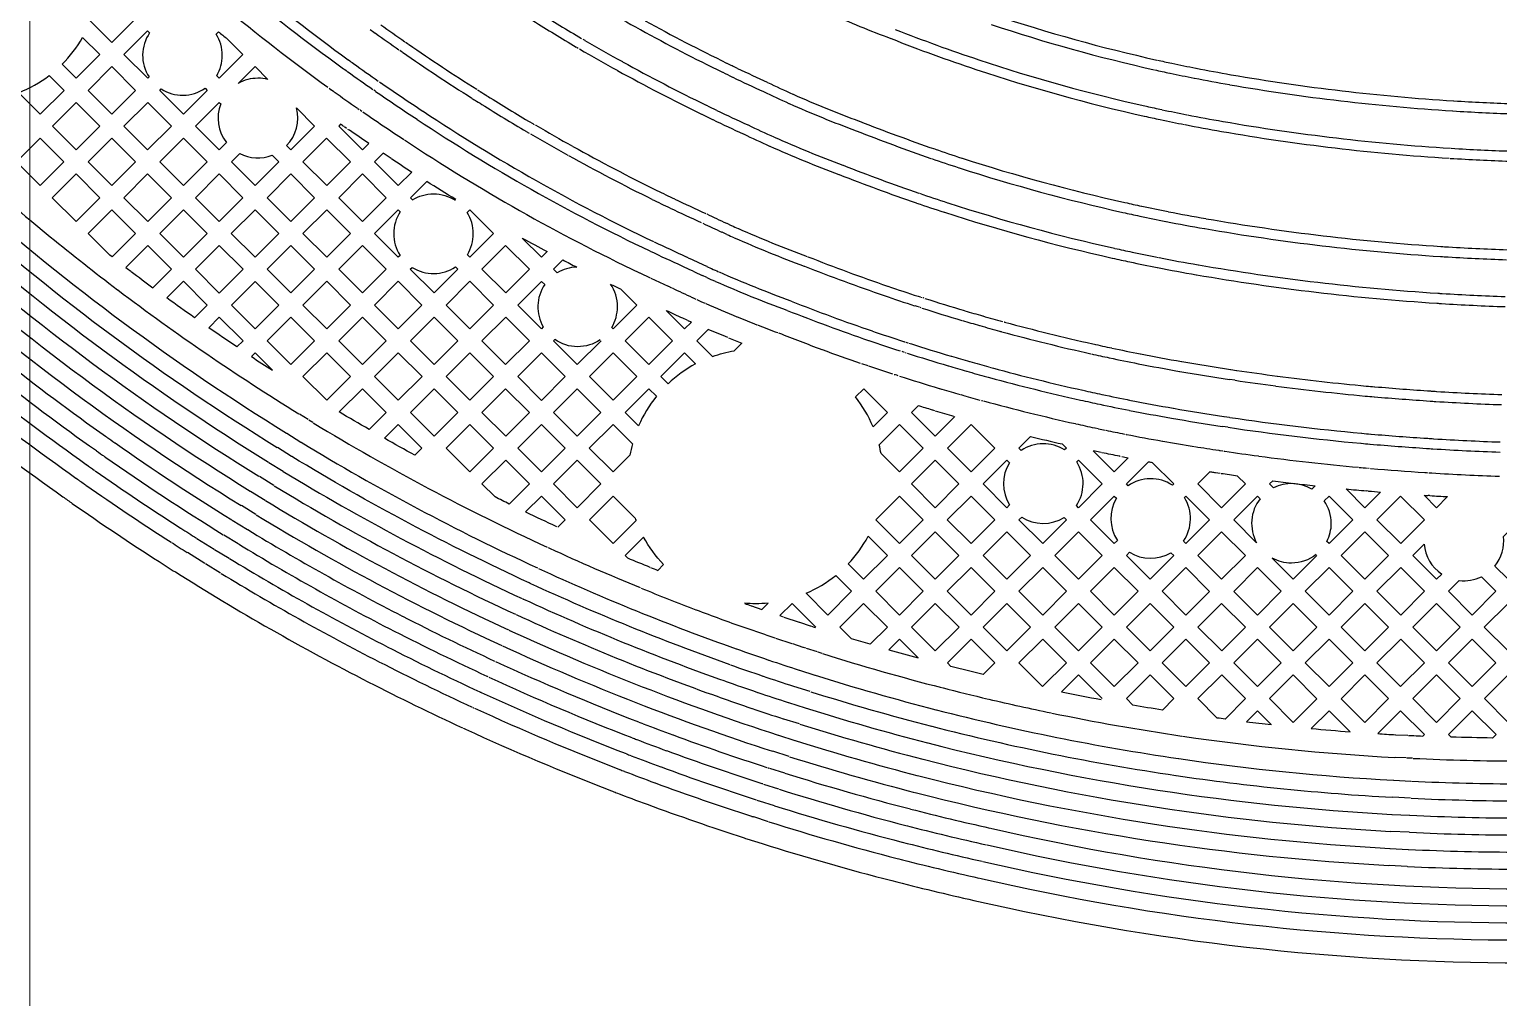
# Model space of a CAD drawing. Extents: x 3664 to 3837, y -413 to -292.
# Drawn here: x 3776.13 to 3782.69, y -335.48 to -331.15 of the extents above; entities that cross this region are included whole.
import ezdxf

# ---------------------------------------------------------------- set-up
doc = ezdxf.new("R2010")
doc.units = 0
doc.layers.add('gbr-dxf_layer0', color=7, linetype='Continuous')
doc.layers.add('gbr-outline-dxf_layer1', color=2, linetype='Continuous')
doc.layers.add('備註', color=1, linetype='Continuous', lineweight=9)

msp = doc.modelspace()

# ---------------------------------------------------------------- linework, layer by layer
at = {"layer": 'gbr-dxf_layer0', "color": 6}
for p, q in [((3777.8145, -331.208), (3777.8261, -331.216)), ((3777.7998, -331.2524), (3777.7881, -331.2445)), ((3777.6982, -331.3853), (3777.706, -331.3905)), ((3777.6802, -331.4274), (3777.6724, -331.4222)), ((3778.1348, -331.4203), (3778.1373, -331.4221)), ((3779.2485, -332.0668), (3779.228, -332.0574)), ((3779.248, -332.017), (3779.2684, -332.0264)), ((3779.1589, -332.2588), (3779.1399, -332.2502)), ((3779.1597, -332.2098), (3779.1787, -332.2184)), ((3780.1026, -332.3432), (3780.1124, -332.346)), ((3780.1158, -332.3946), (3780.1119, -332.3932)), ((3780.1148, -332.3468), (3780.1213, -332.349)), ((3780.0422, -332.5936), (3780.0321, -332.5902)), ((3780.0473, -332.5478), (3780.0576, -332.5513)), ((3780.0609, -332.5523), (3780.0667, -332.5541)), ((3781.5168, -332.7184), (3781.495, -332.7153)), ((3781.4995, -332.6704), (3781.5244, -332.674)), ((3781.4857, -332.9282), (3781.4612, -332.9246)), ((3781.4689, -332.8802), (3781.4934, -332.8839))]:
    msp.add_line(p, q, dxfattribs=at)
at = {"layer": 'gbr-dxf_layer0', "color": 5}
msp.add_line((3778.6064, -331.195), (3778.6143, -331.1996), dxfattribs=at)
at = {"layer": 'gbr-dxf_layer0'}
for p, q in [((3777.4731, -331.4136), (3777.4827, -331.4207)), ((3777.4835, -331.4213), (3777.4941, -331.4288)), ((3777.6013, -331.5044), (3777.6068, -331.5083)), ((3777.6131, -331.5125), (3777.6189, -331.5161)), ((3777.5506, -331.593), (3777.541, -331.5861)), ((3778.8599, -332.2387), (3778.9065, -332.2607)), ((3778.9091, -332.2619), (3778.9871, -332.2982)), ((3778.9882, -332.2987), (3779.0017, -332.3048)), ((3779.096, -332.3491), (3779.1104, -332.3557)), ((3779.0714, -332.4495), (3779.0523, -332.4409)), ((3779.8495, -332.6435), (3779.8779, -332.6531)), ((3780.1986, -332.755), (3780.2072, -332.7575)), ((3780.2929, -332.7824), (3780.3075, -332.7867)), ((3780.31, -332.7873), (3780.3146, -332.7886)), ((3780.3163, -332.7891), (3780.3791, -332.8066)), ((3780.177, -332.8545), (3780.1683, -332.852)), ((3777.3787, -332.8942), (3777.3409, -332.8703)), ((3777.3999, -332.9074), (3777.3818, -332.8963)), ((3778.8547, -332.9219), (3778.7946, -332.8618)), ((3777.2839, -332.9552), (3777.3471, -332.9947)), ((3780.8931, -332.9315), (3780.9069, -332.9344)), ((3780.9086, -332.9348), (3780.9385, -332.9412)), ((3777.3053, -333.0585), (3777.2421, -333.0189)), ((3780.9202, -333.0412), (3780.8857, -333.0338)), ((3781.4682, -333.0347), (3781.4715, -333.0352)), ((3777.2037, -333.0851), (3777.2672, -333.1248)), ((3782.1142, -333.1112), (3782.1161, -333.1114)), ((3777.2255, -333.1885), (3777.1614, -333.1485)), ((3782.3841, -333.1315), (3782.3947, -333.1323)), ((3777.1224, -333.2144), (3777.1876, -333.2547)), ((3782.1124, -333.2131), (3782.1055, -333.2125)), ((3782.3857, -333.2335), (3782.3796, -333.233)), ((3777.1461, -333.3187), (3777.081, -333.2784)), ((3777.0405, -333.3432), (3777.108, -333.3846)), ((3781.6143, -333.4439), (3781.512, -333.3415)), ((3776.8822, -333.4245), (3776.9604, -333.4732)), ((3777.0668, -333.4488), (3777.003, -333.4097)), ((3782.3112, -333.5014), (3782.3624, -333.4502)), ((3776.9187, -333.5371), (3776.8406, -333.4884)), ((3776.9615, -333.474), (3777.0261, -333.5136)), ((3776.9886, -333.58), (3776.9203, -333.5381)), ((3779.4852, -333.7699), (3779.5007, -333.7752)), ((3779.5034, -333.7762), (3779.5717, -333.799)), ((3779.423, -333.856), (3779.3266, -333.8226)), ((3779.573, -333.7994), (3779.6201, -333.8149)), ((3779.6224, -333.8156), (3779.6326, -333.8191)), ((3779.6333, -333.8193), (3779.6441, -333.8227)), ((3779.4649, -333.8703), (3779.4249, -333.8567)), ((3779.5411, -333.8959), (3779.4682, -333.8715)), ((3779.5901, -333.912), (3779.5431, -333.8965)), ((3779.6016, -333.9158), (3779.5913, -333.9123)), ((3779.6535, -333.9322), (3779.6043, -333.9167)), ((3779.6743, -333.9389), (3779.6565, -333.9333)), ((3779.5725, -334.0136), (3779.6412, -334.0354)), ((3779.6206, -334.1088), (3779.5479, -334.0857)), ((3779.5244, -334.1583), (3779.5978, -334.1817)), ((3779.5731, -334.2538), (3779.5037, -334.2317)), ((3782.2363, -334.3019), (3782.2894, -334.3044)), ((3779.4788, -334.3039), (3779.5518, -334.3273)), ((3782.2922, -334.3046), (3782.3142, -334.3057)), ((3779.5271, -334.3994), (3779.4541, -334.376)), ((3782.2817, -334.4058), (3782.2331, -334.4034)), ((3782.3109, -334.4072), (3782.2845, -334.406)), ((3779.439, -334.4514), (3779.5058, -334.4728)), ((3779.4811, -334.5449), (3779.4143, -334.5235)), ((3782.2271, -334.5052), (3782.3035, -334.5091)), ((3779.3938, -334.5972), (3779.4598, -334.6183)), ((3782.302, -334.5853), (3782.2217, -334.5812)), ((3779.4352, -334.6905), (3779.3691, -334.6693)), ((3782.2189, -334.6576), (3782.2961, -334.6615)), ((3782.2946, -334.7377), (3782.2136, -334.7336)), ((3782.2108, -334.81), (3782.2911, -334.8139)), ((3782.2859, -334.89), (3782.2056, -334.886))]:
    msp.add_line(p, q, dxfattribs=at)
at = {"layer": 'gbr-dxf_layer0', "linetype": 'Continuous'}
for points in [[(3822.6262, -324.4827, -0.006517), (3822.6262, -324.4869), (3822.6262, -331.107, -0.014829), (3822.6265, -331.1174, -0.014825), (3822.6262, -331.1278), (3822.6262, -333.1459, -0.414217), (3821.8297, -333.9424), (3800.7131, -333.9424, 0.196007), (3798.8231, -334.7131, -0.196002), (3788.4083, -338.9589), (3782.908, -338.9589, -0.196002), (3772.4932, -334.7131, 0.196006), (3770.6032, -333.9424), (3741.237, -333.9424)], [(3777.1998, -331.3749, 0.064006), (3777.1549, -331.3692, 0.129391), (3777.0674, -331.3922)], [(3777.5399, -331.5853, -0.000647), (3777.5243, -331.5745), (3777.5158, -331.5831)], [(3777.5158, -331.5831), (3777.6218, -331.6891), (3777.6502, -331.6607, -0.002876), (3777.5639, -331.6016)], [(3777.7497, -331.727, -0.001202), (3777.7148, -331.7039), (3777.6757, -331.743)], [(3778.0392, -331.911, -0.004487), (3777.9085, -331.83), (3777.8356, -331.9029)], [(3777.8356, -331.9029), (3777.8452, -331.9125, -0.139839), (3777.939, -331.8858, -0.144933), (3778.0358, -331.9144)], [(3774.9196, -332.102, 0.009308), (3775.2252, -332.3888, 0.003625), (3775.3466, -332.497, 0.026571), (3776.2846, -333.2391, 0.003501), (3776.3263, -333.2686, 0.010355), (3776.7134, -333.5285, 0.003121), (3776.7863, -333.5747, 0.022047), (3777.6486, -334.0664, 0.010372), (3778.0685, -334.2709)], [(3776.5894, -332.2327, 0.002961), (3776.6861, -332.305), (3776.7687, -332.2224), (3776.6628, -332.1166), (3776.5651, -332.2142)], [(3778.475, -332.2226), (3778.5167, -332.1809, 0.002064), (3778.5786, -332.213)], [(3778.5786, -332.213, 0.130742), (3778.4908, -332.2385), (3778.475, -332.2226)], [(3779.2538, -332.528, -0.003917), (3779.1654, -332.491), (3779.1141, -332.5423)], [(3778.6825, -332.5379, -0.150199), (3778.5826, -332.5685, -0.153691), (3778.4808, -332.5365), (3778.475, -332.5422)], [(3779.1141, -332.5423), (3779.184, -332.6121, -0.044702), (3779.2822, -332.5863), (3779.3156, -332.5528)], [(3778.7946, -332.8618), (3778.9005, -332.7559), (3778.9345, -332.7899, 0.068085), (3778.8547, -332.9219)], [(3780.1664, -332.8514, -0.001842), (3780.103, -332.8322), (3780.0734, -332.8619)], [(3781.0305, -332.9597, -0.01389), (3781.033, -332.9603, 0.004521), (3781.1937, -332.9902)], [(3781.0055, -333.0585, -0.014241), (3781.0028, -333.0579, -0.00257), (3780.9234, -333.0418)], [(3781.338, -333.0144, 0.002529), (3781.4449, -333.0311, -0.032022), (3781.4512, -333.0325), (3781.4638, -333.0342)], [(3779.2637, -333.9892, -0.022776), (3778.3738, -333.6274, -0.053279), (3778.3666, -333.6237, -0.028469), (3777.307, -333.0596)], [(3782.123, -333.112, -0.009585), (3782.1247, -333.1122, 0.005588), (3782.3649, -333.1305)], [(3781.4513, -333.135), (3781.4309, -333.1322, -0.038017), (3781.4234, -333.1306, -0.000546), (3781.406, -333.128), (3781.3522, -333.1817)], [(3781.3522, -333.1817), (3781.4581, -333.2876), (3781.5641, -333.1817), (3781.5286, -333.1462, -0.001711), (3781.4562, -333.1357)], [(3781.6718, -333.1817), (3781.6861, -333.1674, 0.004392), (3781.8757, -333.1898)], [(3781.8757, -333.1898), (3781.8608, -333.2048, 0.257365), (3781.6892, -333.199), (3781.6718, -333.1817)], [(3781.512, -333.3415), (3781.618, -333.2355), (3781.63, -333.2476, 0.302154), (3781.6143, -333.4439)], [(3778.9078, -333.5543, 0.00093), (3778.9405, -333.5675), (3778.9665, -333.5415, -0.066955), (3778.877, -333.4189), (3778.7947, -333.5013)], [(3782.3624, -333.4502, 0.229457), (3782.4405, -333.5841), (3782.4173, -333.6074), (3782.3112, -333.5014)], [(3778.8635, -333.6458, -0.010661), (3778.458, -333.4699, -0.03281), (3778.4521, -333.467)], [(3778.7947, -333.5013), (3778.8051, -333.5116, 0.002653), (3778.9049, -333.553)], [(3781.8797, -333.4972, -0.168255), (3781.7698, -333.5353, -0.127498), (3781.6834, -333.5129)], [(3778.3386, -333.695, -0.018397), (3778.341, -333.6962, 0.022839), (3779.2397, -334.0617)], [(3779.4334, -333.7139, -0.02472), (3779.3773, -333.7167, -0.022003), (3779.3274, -333.7145)], [(3778.183, -334.0433, -0.006863), (3778.1786, -334.0412, -0.010455), (3777.7649, -333.84)], [(3778.2766, -333.8345, -0.018075), (3778.279, -333.8356, 0.029867), (3779.4775, -334.3034)], [(3778.1478, -334.1112, -0.028986), (3778.1518, -334.1128, 0.015846), (3778.7986, -334.3864)], [(3782.3158, -334.3057, 0.00105), (3782.3563, -334.3076), (3782.3633, -334.3006), (3782.2573, -334.1946), (3782.1548, -334.2971)], [(3778.0713, -334.2722, 0.021109), (3778.0819, -334.277, 0.015702), (3778.7332, -334.5523, 0.002674), (3778.7548, -334.561)], [(3779.4091, -334.5219, -0.015284), (3779.407, -334.5213, -0.010247), (3778.9809, -334.374)], [(3778.7558, -334.5612, 0.003262), (3778.8927, -334.6125, 0.010191), (3779.3263, -334.7626, 0.00754), (3779.3387, -334.7667), (3779.4058, -334.7883)], [(3779.4063, -334.7883, 0.01338), (3779.9857, -334.9536, 0.008369), (3780.3519, -335.0418, 0.056686), (3782.8013, -335.3204), (3788.3621, -335.3204)]]:
    msp.add_lwpolyline(points, format="xyb", dxfattribs=at)
for points in [[(3776.4074, -331.1141, 0.015502), (3776.4194, -331.0811), (3776.5028, -330.9976), (3776.6088, -331.1036), (3776.5029, -331.2096)], [(3776.2806, -331.307, 0.066721), (3776.3724, -331.1869), (3776.449, -331.2634), (3776.3431, -331.3694)], [(3776.5568, -331.2634), (3776.6627, -331.1575), (3776.6715, -331.1663, 0.302642), (3776.6687, -331.3635), (3776.6628, -331.3694)], [(3776.9682, -331.1718), (3776.9788, -331.1613, 0.001435), (3777.0182, -331.1933), (3777.0883, -331.2635), (3776.9824, -331.3694), (3776.9709, -331.3579, 0.134936), (3776.9959, -331.2671, 0.142314)], [(3776.0876, -331.4336, 0.068643), (3776.2231, -331.3572), (3776.2892, -331.4233), (3776.1832, -331.5292)], [(3776.7166, -331.4233), (3776.7228, -331.4172, 0.300578), (3776.9188, -331.4136), (3776.9285, -331.4233), (3776.8226, -331.5292)], [(3776.8765, -331.5831), (3776.9824, -331.4772), (3776.9888, -331.4836, 0.263153), (3777.0149, -331.6566), (3776.9825, -331.6891)], [(3777.0364, -331.743), (3777.074, -331.7053, 0.212258), (3777.2183, -331.7131), (3777.2482, -331.743), (3777.1422, -331.8489)], [(3777.6757, -332.0627), (3777.7817, -331.9567), (3777.7906, -331.9657, 0.298109), (3777.7899, -332.1604), (3777.7816, -332.1686)], [(3778.0893, -331.9686), (3778.1013, -331.9567), (3778.2073, -332.0627), (3778.1014, -332.1686), (3778.0901, -332.1573, 0.139817), (3778.1168, -332.0636, 0.141772)], [(3777.8355, -332.2225), (3777.8441, -332.2139, 0.294756), (3778.0369, -332.212), (3778.0475, -332.2225), (3777.9415, -332.3285)], [(3776.7483, -332.3506), (3776.8226, -332.2763), (3776.9287, -332.3824), (3776.872, -332.4391, -0.00372)], [(3778.3151, -332.3824), (3778.4211, -332.2765), (3778.4355, -332.2909, 0.288882), (3778.4291, -332.4804), (3778.4211, -332.4884)], [(3778.7287, -332.2886, 0.001525), (3778.7745, -332.3104), (3778.8466, -332.3825), (3778.7407, -332.4884), (3778.7349, -332.4825, 0.136472), (3778.7604, -332.3907, 0.153731)], [(3776.9355, -332.4834), (3776.9826, -332.4363), (3777.0885, -332.5422), (3777.0614, -332.5693, -0.003726)], [(3778.9544, -332.702), (3779.0603, -332.5961), (3779.1094, -332.6453, 0.066951), (3778.9862, -332.7339)], [(3777.5179, -332.8599), (3777.6218, -332.7559), (3777.7279, -332.8619), (3777.6515, -332.9383, -0.003787)], [(3777.72, -332.9775), (3777.7817, -332.9158), (3777.8876, -333.0217), (3777.856, -333.0533, -0.003806)], [(3778.6347, -333.0217), (3778.7407, -332.9157), (3778.827, -333.002, 0.022669), (3778.8161, -333.0523), (3778.7407, -333.1277)], [(3779.9288, -333.0065), (3780.0195, -332.9158), (3780.1255, -333.0218), (3780.0195, -333.1278), (3779.9374, -333.0457, 0.017713)], [(3780.5529, -333.0217), (3780.6048, -332.9698, 0.003973), (3780.746, -333.003), (3780.7648, -333.0218), (3780.7569, -333.0298, 0.296378), (3780.5631, -333.0319)], [(3778.1553, -333.1816), (3778.2613, -333.0756), (3778.3672, -333.1815), (3778.2774, -333.2713, -0.001767), (3778.2136, -333.2398)], [(3780.3931, -333.1815), (3780.4991, -333.0756), (3780.5102, -333.0867, 0.286743), (3780.5115, -333.2751), (3780.4991, -333.2876)], [(3780.8097, -333.2784, 0.298631), (3780.811, -333.0834), (3780.8187, -333.0757), (3780.9247, -333.1817), (3780.8188, -333.2876)], [(3781.0325, -333.1817), (3781.1318, -333.0823, 0.000599), (3781.148, -333.0853), (3781.2445, -333.1817), (3781.2389, -333.1873, 0.305386), (3781.0402, -333.1895)], [(3778.6348, -333.3414), (3778.7407, -333.2355), (3778.8398, -333.3346, 0.005), (3778.8434, -333.3448), (3778.7408, -333.4474)], [(3780.8727, -333.3415), (3780.9786, -333.2356), (3780.9882, -333.2452, 0.286714), (3780.9926, -333.4336), (3780.9787, -333.4475)], [(3781.2875, -333.4368, 0.298604), (3781.2921, -333.2419), (3781.2983, -333.2356), (3781.4042, -333.3415), (3781.2982, -333.4475)], [(3781.9164, -333.2569), (3781.9377, -333.2356), (3782.0436, -333.3415), (3781.9376, -333.4474), (3781.9283, -333.438, 0.11809), (3781.9476, -333.3575, 0.151515)], [(3780.553, -333.3414), (3780.5652, -333.3292, 0.288977), (3780.7548, -333.3313), (3780.765, -333.3415), (3780.659, -333.4474)], [(3779.7909, -333.5385, 0.066985), (3779.8796, -333.4153), (3779.9655, -333.5013), (3779.8596, -333.6072)], [(3782.6779, -333.5483, 0.20141), (3782.7163, -333.4161), (3782.737, -333.3954), (3782.8429, -333.5013), (3782.7369, -333.6073)], [(3781.0326, -333.5014), (3781.0472, -333.4868, 0.280005), (3781.2318, -333.4888), (3781.2444, -333.5014), (3781.1385, -333.6072)], [(3779.6029, -333.6701, 0.068063), (3779.7349, -333.5903), (3779.8057, -333.6611), (3779.6999, -333.767)], [(3782.4711, -333.6612), (3782.5193, -333.6131, 0.143764), (3782.618, -333.5961), (3782.683, -333.6611), (3782.577, -333.7671)], [(3779.7537, -333.8209), (3779.8596, -333.715), (3779.9656, -333.821), (3779.8887, -333.8979, -0.002126), (3779.8061, -333.8733)], [(3780.2333, -333.9809), (3780.3392, -333.8749), (3780.4453, -333.9809), (3780.3935, -334.0327, -0.003633), (3780.2493, -333.997)], [(3781.0326, -334.1407), (3781.1385, -334.0348), (3781.2444, -334.1406), (3781.1934, -334.1917, -0.003263), (3781.0619, -334.17)], [(3781.3522, -334.1406), (3781.4582, -334.0347), (3781.5642, -334.1407), (3781.4731, -334.2318, -0.000915), (3781.4388, -334.2272)], [(3782.4711, -334.3006), (3782.5772, -334.1945), (3782.6832, -334.3005), (3782.6671, -334.3166, -0.004499), (3782.4829, -334.3124)]]:
    msp.add_lwpolyline(points, format="xyb", close=True, dxfattribs=at)
for points in [[(3776.3969, -331.4233), (3776.5029, -331.3173), (3776.6089, -331.4233), (3776.5029, -331.5292)], [(3776.2371, -331.5831), (3776.3431, -331.4772), (3776.449, -331.5831), (3776.343, -331.689)], [(3776.5568, -331.5831), (3776.6628, -331.4772), (3776.7687, -331.5831), (3776.6627, -331.6891)], [(3776.0773, -331.743), (3776.1832, -331.637), (3776.2891, -331.7429), (3776.1832, -331.8489)], [(3776.3969, -331.7429), (3776.5029, -331.637), (3776.6088, -331.743), (3776.5029, -331.8489)], [(3776.7166, -331.743), (3776.8226, -331.637), (3776.9286, -331.743), (3776.8226, -331.849)], [(3777.3559, -331.743), (3777.4619, -331.637), (3777.5679, -331.743), (3777.462, -331.849)], [(3776.237, -331.9027), (3776.343, -331.7968), (3776.449, -331.9028), (3776.343, -332.0087)], [(3776.5568, -331.9028), (3776.6627, -331.7968), (3776.7687, -331.9028), (3776.6628, -332.0088)], [(3776.8765, -331.9028), (3776.9825, -331.7969), (3777.0884, -331.9027), (3776.9824, -332.0087)], [(3777.1961, -331.9027), (3777.302, -331.7968), (3777.4081, -331.9029), (3777.3022, -332.0088)], [(3777.5158, -331.9029), (3777.6218, -331.7969), (3777.7278, -331.9029), (3777.6218, -332.0089)], [(3776.3969, -332.0626), (3776.5029, -331.9567), (3776.6089, -332.0627), (3776.5042, -332.1674), (3776.4934, -332.1591)], [(3776.7167, -332.0627), (3776.8226, -331.9567), (3776.9285, -332.0626), (3776.8226, -332.1686)], [(3777.0363, -332.0626), (3777.1422, -331.9566), (3777.2483, -332.0627), (3777.1424, -332.1687)], [(3777.3561, -332.0627), (3777.462, -331.9568), (3777.5679, -332.0627), (3777.462, -332.1686)], [(3776.8764, -332.2224), (3776.9824, -332.1165), (3777.0885, -332.2226), (3776.9826, -332.3286)], [(3777.1963, -332.2226), (3777.3022, -332.1166), (3777.4082, -332.2225), (3777.3022, -332.3285)], [(3777.5159, -332.2225), (3777.6218, -332.1166), (3777.7277, -332.2225), (3777.6218, -332.3284)], [(3778.1552, -332.2225), (3778.2612, -332.1166), (3778.3672, -332.2226), (3778.2613, -332.3285)], [(3777.0364, -332.3824), (3777.1424, -332.2765), (3777.2483, -332.3824), (3777.1423, -332.4883)], [(3777.3561, -332.3824), (3777.462, -332.2764), (3777.5679, -332.3823), (3777.462, -332.4883)], [(3777.6757, -332.3823), (3777.7816, -332.2764), (3777.8876, -332.3824), (3777.7817, -332.4883)], [(3777.9954, -332.3824), (3778.1014, -332.2764), (3778.2074, -332.3824), (3778.1014, -332.4884)], [(3777.1962, -332.5422), (3777.3022, -332.4363), (3777.4081, -332.5421), (3777.3021, -332.6481)], [(3777.5158, -332.5421), (3777.6218, -332.4362), (3777.7278, -332.5422), (3777.6219, -332.6482)], [(3777.8356, -332.5422), (3777.9415, -332.4363), (3778.0475, -332.5423), (3777.9416, -332.6482)], [(3778.1552, -332.5423), (3778.2613, -332.4363), (3778.3672, -332.5422), (3778.2612, -332.6482)], [(3778.7946, -332.5422), (3778.9005, -332.4364), (3779.0064, -332.5423), (3778.9005, -332.6481)], [(3777.356, -332.702), (3777.462, -332.596), (3777.568, -332.702), (3777.462, -332.808)], [(3777.6757, -332.702), (3777.7817, -332.5961), (3777.8877, -332.7021), (3777.7817, -332.808)], [(3777.9955, -332.7021), (3778.1014, -332.5962), (3778.2073, -332.7021), (3778.1014, -332.808)], [(3778.3151, -332.7021), (3778.4211, -332.5961), (3778.5271, -332.702), (3778.421, -332.8081)], [(3778.6348, -332.702), (3778.7407, -332.5961), (3778.8466, -332.702), (3778.7407, -332.8079)], [(3777.8356, -332.8619), (3777.9416, -332.7559), (3778.0475, -332.8619), (3777.9415, -332.9678)], [(3778.1553, -332.8619), (3778.2612, -332.756), (3778.3671, -332.862), (3778.2613, -332.9678)], [(3778.4749, -332.862), (3778.5809, -332.7559), (3778.6868, -332.8618), (3778.5808, -332.9678)], [(3777.9954, -333.0217), (3778.1014, -332.9157), (3778.2074, -333.0217), (3778.1014, -333.1277)], [(3778.3151, -333.0217), (3778.421, -332.9158), (3778.5269, -333.0217), (3778.421, -333.1276)], [(3780.2333, -333.0218), (3780.3393, -332.9158), (3780.4452, -333.0217), (3780.3392, -333.1277)], [(3778.4749, -333.1815), (3778.5808, -333.0756), (3778.6868, -333.1816), (3778.5809, -333.2875)], [(3780.0734, -333.1817), (3780.1794, -333.0757), (3780.2853, -333.1815), (3780.1793, -333.2876)], [(3779.9135, -333.3415), (3780.0195, -333.2356), (3780.1254, -333.3415), (3780.0194, -333.4474)], [(3780.2332, -333.3414), (3780.3392, -333.2354), (3780.4452, -333.3414), (3780.3392, -333.4475)], [(3782.1514, -333.3415), (3782.2573, -333.2355), (3782.3634, -333.3415), (3782.2574, -333.4475)], [(3780.0733, -333.5013), (3780.1793, -333.3953), (3780.2853, -333.5013), (3780.1793, -333.6073)], [(3780.3931, -333.5013), (3780.4991, -333.3953), (3780.6051, -333.5013), (3780.4991, -333.6073)], [(3780.7129, -333.5013), (3780.8188, -333.3953), (3780.9249, -333.5014), (3780.8189, -333.6073)], [(3781.3521, -333.5014), (3781.4581, -333.3954), (3781.5641, -333.5014), (3781.4581, -333.6074)], [(3781.9915, -333.5013), (3782.0975, -333.3953), (3782.2035, -333.5014), (3782.0976, -333.6073)], [(3779.9135, -333.6611), (3780.0194, -333.5552), (3780.1255, -333.6612), (3780.0195, -333.7671)], [(3780.2332, -333.6612), (3780.3392, -333.5552), (3780.4452, -333.6612), (3780.3392, -333.7672)], [(3780.553, -333.6612), (3780.659, -333.5552), (3780.765, -333.6612), (3780.659, -333.7672)], [(3780.8727, -333.6612), (3780.9787, -333.5552), (3781.0846, -333.6611), (3780.9786, -333.7671)], [(3781.1924, -333.6611), (3781.2982, -333.5553), (3781.4042, -333.6613), (3781.2984, -333.7671)], [(3781.512, -333.6613), (3781.618, -333.5553), (3781.7239, -333.6612), (3781.6179, -333.7672)], [(3781.8316, -333.6612), (3781.9377, -333.5552), (3782.0437, -333.6612), (3781.9377, -333.7672)], [(3782.1514, -333.6612), (3782.2574, -333.5552), (3782.3634, -333.6612), (3782.2575, -333.7672)], [(3780.0734, -333.821), (3780.1793, -333.7151), (3780.2854, -333.8211), (3780.1794, -333.927)], [(3780.3931, -333.8211), (3780.4991, -333.7151), (3780.6051, -333.8211), (3780.4991, -333.9271)], [(3780.7129, -333.8211), (3780.8189, -333.7151), (3780.9247, -333.821), (3780.8188, -333.927)], [(3781.0325, -333.821), (3781.1385, -333.715), (3781.2445, -333.821), (3781.1385, -333.927)], [(3781.3523, -333.821), (3781.4581, -333.7152), (3781.564, -333.821), (3781.4582, -333.9269)], [(3781.6718, -333.821), (3781.7778, -333.715), (3781.8838, -333.8211), (3781.7778, -333.9271)], [(3781.9915, -333.8211), (3782.0976, -333.715), (3782.2036, -333.821), (3782.0975, -333.9271)], [(3782.3113, -333.821), (3782.4173, -333.7151), (3782.5231, -333.821), (3782.4172, -333.9269)], [(3782.6309, -333.821), (3782.7369, -333.715), (3782.8429, -333.821), (3782.7369, -333.927)], [(3780.553, -333.9809), (3780.659, -333.875), (3780.7649, -333.9809), (3780.6589, -334.0868)], [(3780.8727, -333.9808), (3780.9786, -333.8749), (3781.0846, -333.9809), (3780.9787, -334.0868)], [(3781.1924, -333.9809), (3781.2984, -333.8749), (3781.4043, -333.9808), (3781.2983, -334.0868)], [(3781.512, -333.9808), (3781.6179, -333.8749), (3781.7239, -333.9809), (3781.618, -334.0868)], [(3781.8317, -333.9809), (3781.9377, -333.8749), (3782.0437, -333.981), (3781.9377, -334.0869)], [(3782.1514, -333.981), (3782.2575, -333.8749), (3782.3634, -333.9808), (3782.2573, -334.0868)], [(3782.4711, -333.9808), (3782.577, -333.8749), (3782.683, -333.9809), (3782.5772, -334.0868)], [(3781.6719, -334.1407), (3781.7778, -334.0348), (3781.8838, -334.1408), (3781.7779, -334.2467)], [(3781.9916, -334.1408), (3782.0975, -334.0348), (3782.2034, -334.1407), (3782.0974, -334.2467)], [(3782.3112, -334.1407), (3782.4172, -334.0347), (3782.5233, -334.1407), (3782.4172, -334.2467)], [(3782.631, -334.1407), (3782.7369, -334.0348), (3782.8429, -334.1408), (3782.7371, -334.2467)]]:
    msp.add_lwpolyline(points, close=True, dxfattribs=at)
for points in [[(3777.0674, -331.3922), (3777.1422, -331.3173), (3777.1998, -331.3749)], [(3777.3269, -331.502), (3777.408, -331.5831), (3777.302, -331.6891), (3777.2831, -331.6701)], [(3777.6757, -331.743), (3777.7817, -331.849), (3777.8427, -331.788)], [(3778.4462, -332.1436), (3778.4211, -332.1687), (3778.3356, -332.0833)], [(3778.9779, -332.406), (3779.0603, -332.4884), (3779.0904, -332.4582)], [(3777.126, -332.6124), (3777.1423, -332.5961), (3777.22, -332.6738)], [(3778.475, -332.5422), (3778.5809, -332.6482), (3778.6869, -332.5422)], [(3779.8227, -332.793), (3779.8598, -332.756), (3779.9656, -332.8619), (3779.9017, -332.9259)], [(3780.0734, -332.8619), (3780.1794, -332.9679), (3780.2667, -332.8806)], [(3780.8842, -333.0335), (3780.9786, -333.1278), (3781.0411, -333.0653)], [(3778.4942, -333.3742), (3778.5271, -333.3414), (3778.421, -333.2354), (3778.35, -333.3064)], [(3782.014, -333.2041), (3782.0975, -333.2876), (3782.1673, -333.2178)], [(3782.3618, -333.2321), (3782.4172, -333.2876), (3782.4665, -333.2383)], [(3781.6834, -333.5129), (3781.7778, -333.6073), (3781.8838, -333.5013)], [(3779.3582, -333.726), (3779.405, -333.7423), (3779.4334, -333.7139)], [(3779.646, -333.8209), (3779.5401, -333.715), (3779.4852, -333.7699)], [(3779.9723, -333.9221), (3780.0195, -333.8749), (3780.1031, -333.9585)], [(3780.9248, -334.1407), (3780.8188, -334.0347), (3780.7432, -334.1103)], [(3781.5689, -334.2437), (3781.618, -334.1946), (3781.6799, -334.2564)], [(3781.8581, -334.2743), (3781.9377, -334.1947), (3782.0317, -334.2887)]]:
    msp.add_lwpolyline(points, dxfattribs=at)
at = {"layer": 'gbr-dxf_layer0', "color": 6, "linetype": 'Continuous'}
for points in [[(3778.3941, -331.5782, -0.031226), (3778.3964, -331.5795, 0.005405), (3778.5594, -331.6726)], [(3780.4874, -332.4578, -0.020263), (3780.4891, -332.4583, 0.011651), (3780.8825, -332.5559)]]:
    msp.add_lwpolyline(points, format="xyb", dxfattribs=at)
msp.add_lwpolyline([(3780.1087, -332.3923), (3780.0992, -332.389), (3780.0894, -332.3863)], dxfattribs=at)
at = {"layer": 'gbr-dxf_layer0', "color": 6}
for centre, radius, start, end in [((3782.7838, -324.0626), 8.9156, 230.33746, 234.1202), ((3782.7838, -324.0626), 8.9606, 230.32893, 234.11195), ((3778.8054, -329.5737), 1.9517, 233.93638, 234.72568), ((3782.7817, -324.0612), 8.7035, 234.3133, 235.17724), ((3782.7816, -324.0611), 8.7485, 234.32825, 235.16958), ((3782.7845, -324.0634), 8.7031, 235.27844, 237.68489), ((3782.7845, -324.0634), 8.7481, 235.27042, 237.69915), ((3778.8229, -329.5866), 2.1635, 233.36201, 234.087), ((3782.77, -324.0529), 8.9606, 234.40982, 235.29793), ((3778.8227, -329.5865), 2.1185, 233.40322, 234.12763), ((3782.77, -324.053), 8.9156, 234.41766, 235.28383), ((3782.7881, -324.0657), 8.9152, 235.2577, 236.68413), ((3782.788, -324.0656), 8.9602, 235.25031, 236.67677), ((3778.3723, -331.0794), 0.4606, 235.53054, 236.92646), ((3779.0486, -329.9686), 1.7609, 238.26803, 239.50792), ((3778.3724, -331.0794), 0.4156, 235.69384, 237.08367), ((3779.0486, -329.9686), 1.7159, 238.308, 239.54741), ((3782.813, -324.0807), 8.7034, 237.84233, 239.34037), ((3782.5066, -324.5627), 8.3454, 236.43387, 244.5624), ((3782.8129, -324.0807), 8.7484, 237.83415, 239.35446), ((3782.5067, -324.5627), 8.3904, 236.42507, 244.57662), ((3778.5882, -331.2106), 0.4607, 239.68001, 241.19959), ((3778.5883, -331.2107), 0.4157, 239.39141, 241.34002), ((3782.7936, -324.0685), 8.7485, 239.64692, 240.90333), ((3782.7991, -324.0519), 8.7206, 240.92522, 243.7019), ((3782.7991, -324.0519), 8.7656, 240.93881, 243.69385), ((3782.5188, -324.5685), 8.1333, 243.86813, 244.48167), ((3782.519, -324.5686), 8.1783, 243.85764, 244.47151), ((3782.7521, -324.0474), 8.7041, 244.58106, 245.58613), ((3782.752, -324.0474), 8.7491, 244.57352, 245.57873), ((3781.6161, -326.8433), 5.6899, 244.41296, 245.39197), ((3781.6164, -326.8434), 5.7349, 244.43162, 245.37758), ((3779.647, -331.2274), 0.9292, 244.66144, 246.73297), ((3779.647, -331.2274), 0.8842, 244.73766, 246.80726), ((3781.5918, -326.8328), 5.6898, 246.24917, 249.59279), ((3782.7517, -324.047), 8.9163, 244.57715, 245.58964), ((3781.5917, -326.8328), 5.7348, 246.23736, 249.61384), ((3782.7516, -324.047), 8.9613, 244.59123, 245.58241), ((3781.6153, -326.8429), 5.9019, 244.43526, 245.40259), ((3782.8016, -324.0689), 8.7036, 248.48929, 250.98903), ((3781.6151, -326.8429), 5.9469, 244.42468, 245.39168), ((3779.6521, -331.2297), 1.1412, 244.4353, 246.43783), ((3779.6521, -331.2297), 1.0962, 244.49584, 246.32733), ((3781.5874, -326.8308), 5.9019, 246.28818, 249.64098), ((3782.8016, -324.0689), 8.7486, 248.50261, 250.98116), ((3781.5874, -326.8309), 5.9469, 246.30751, 249.62898), ((3782.7866, -324.0636), 8.7038, 251.10123, 252.03716), ((3782.8027, -324.0694), 8.9155, 248.50295, 250.98226), ((3782.7866, -324.0636), 8.7488, 251.09324, 252.02925), ((3782.7899, -324.0646), 8.7486, 252.22927, 253.45449), ((3780.1194, -332.3719), 0.0225, 67.68573, 72.94124), ((3782.7901, -324.0647), 8.7036, 252.22386, 253.44041), ((3782.8029, -324.0695), 8.9605, 248.4941, 250.97384), ((3782.1768, -326.14), 6.5844, 253.44347, 254.1388), ((3782.1767, -326.14), 6.5394, 253.42749, 254.15043), ((3782.7693, -324.0585), 8.7037, 254.14784, 254.74922), ((3782.7871, -324.0639), 8.9156, 251.0966, 252.03659), ((3782.7695, -324.0585), 8.7487, 254.13869, 254.7403), ((3780.5159, -332.3438), 0.1625, 252.5539, 255.56453), ((3782.78, -324.0616), 8.7486, 254.73094, 257.42028), ((3782.7872, -324.0639), 8.9606, 251.08789, 252.03302), ((3780.0937, -332.364), 0.1894, 253.06631, 255.0667), ((3780.0542, -332.5739), 0.0225, 249.49178, 258.2867), ((3782.7873, -324.0638), 8.9605, 252.23476, 253.46427), ((3782.7874, -324.0639), 8.9155, 252.24152, 253.471), ((3782.2057, -326.6879), 6.0152, 257.31237, 258.11657), ((3782.5365, -325.2201), 7.5197, 257.96211, 258.94588), ((3782.1784, -326.1406), 6.7964, 253.412, 254.12453), ((3782.1783, -326.1405), 6.7514, 253.42323, 254.13567), ((3782.7709, -324.0592), 8.9155, 254.13622, 254.70415), ((3780.5162, -332.344), 0.3294, 253.28858, 255.43587), ((3782.776, -324.0606), 8.9155, 254.77532, 257.44658), ((3782.2057, -326.6879), 6.0602, 257.33055, 258.10499), ((3782.5364, -325.2201), 7.5647, 257.95356, 258.93738), ((3782.7777, -324.0611), 8.7485, 258.85049, 260.07427), ((3782.7778, -324.0611), 8.7035, 258.85774, 260.08158), ((3783.0662, -322.354), 10.4348, 260.14223, 261.35525), ((3782.7869, -324.0636), 9.0686, 252.22884, 253.40648), ((3782.7708, -324.0591), 8.9605, 254.12943, 254.71766), ((3780.5162, -332.344), 0.3744, 253.60506, 255.24816), ((3782.776, -324.0606), 8.9605, 254.76784, 257.43927), ((3783.0661, -322.354), 10.4798, 260.13631, 261.36585), ((3783.0603, -322.3529), 10.4798, 261.53609, 262.53467), ((3783.0603, -322.3529), 10.4348, 261.54214, 262.54073), ((3783.0662, -322.3537), 10.4348, 262.51467, 264.70842), ((3782.2063, -326.6882), 6.227, 257.31945, 258.10692), ((3782.5441, -325.2216), 7.7318, 257.90609, 258.87167), ((3783.0663, -322.3537), 10.4798, 262.50781, 264.70175), ((3782.3217, -330.4218), 2.3775, 264.64182, 265.58459), ((3782.3217, -330.4218), 2.3325, 264.66722, 265.53759), ((3783.0588, -322.3526), 10.4799, 264.9721, 266.33223), ((3783.0587, -322.3526), 10.4349, 264.96244, 266.3386), ((3782.4808, -331.7047), 1.0653, 265.3185, 266.57159), ((3783.0682, -322.3537), 10.4348, 266.429, 268.02753), ((3782.2065, -326.6882), 6.272, 257.30648, 258.09425), ((3782.544, -325.2216), 7.7768, 257.89805, 258.88671), ((3782.7739, -324.0603), 8.9605, 258.8886, 260.10082), ((3782.774, -324.0603), 8.9155, 258.87556, 260.10764), ((3783.067, -322.3539), 10.6469, 260.13804, 261.36187), ((3782.4809, -331.7047), 1.1103, 265.25368, 266.51144), ((3783.0682, -322.3537), 10.4798, 266.42241, 268.02858), ((3783.067, -322.3539), 10.6919, 260.13171, 261.35565), ((3783.063, -322.3535), 10.6467, 261.5284, 264.71408), ((3783.063, -322.3535), 10.6917, 261.52243, 264.72405), ((3782.3248, -330.422), 2.5445, 264.57185, 265.48805), ((3783.0524, -322.3524), 10.6467, 265.00768, 266.36008), ((3782.4849, -331.7052), 1.277, 265.20341, 266.36626), ((3783.0668, -322.3537), 10.6466, 266.43596, 268.03333), ((3782.3247, -330.422), 2.5895, 264.61632, 265.46617), ((3783.0525, -322.3524), 10.6917, 265.00133, 266.35371), ((3782.4848, -331.7052), 1.322, 265.15558, 266.3188), ((3783.0667, -322.3537), 10.6916, 266.43058, 268.04345)]:
    msp.add_arc(centre, radius, start, end, dxfattribs=at)
at = {"layer": 'gbr-dxf_layer0'}
for centre, radius, start, end in [((3782.7843, -324.0631), 9.0683, 230.34309, 234.10758), ((3782.7685, -324.0522), 9.0683, 234.44753, 235.24792), ((3777.1549, -331.547), 0.1778, 316.14245, 14.64257), ((3777.5821, -331.5528), 0.0508, 52.67118, 54.76301), ((3782.7885, -324.066), 9.068, 235.27279, 236.67847), ((3777.5856, -331.5554), 0.0508, 233.23399, 242.0515), ((3782.5067, -324.5625), 8.4984, 236.44106, 244.57753), ((3782.5066, -324.5625), 8.6, 236.42913, 237.15868), ((3782.7921, -324.0461), 10.3726, 228.6335, 232.84989), ((3782.7906, -324.045), 10.4745, 228.63279, 238.27333), ((3782.7906, -324.045), 10.5507, 228.648, 238.26424), ((3782.791, -324.0453), 10.627, 228.62625, 238.26741), ((3782.7916, -324.0458), 10.7797, 228.63098, 238.26217), ((3782.791, -324.0453), 10.7032, 228.63516, 238.25509), ((3782.5066, -324.5625), 8.6, 240.9876, 241.8267), ((3782.7916, -324.0458), 10.8559, 228.62246, 238.25368), ((3782.7939, -324.0476), 10.9323, 228.61538, 234.71523), ((3782.7922, -324.0462), 10.271, 232.67941, 232.83879), ((3782.7939, -324.0476), 11.0085, 228.60675, 234.70664), ((3782.7876, -324.0428), 10.3725, 232.89124, 238.30163), ((3781.6233, -326.8467), 6.055, 244.3732, 245.31494), ((3782.7941, -324.0478), 11.0848, 228.61289, 234.69522), ((3779.6479, -331.2279), 1.2491, 244.70082, 246.63), ((3781.5879, -326.8312), 6.0548, 246.30293, 247.73777), ((3782.7941, -324.0478), 11.161, 228.60443, 234.68667), ((3781.6231, -326.8467), 6.1566, 244.55427, 245.29957), ((3779.648, -331.228), 1.3507, 244.83226, 245.61854), ((3781.5735, -326.8254), 6.0548, 247.90034, 248.79378), ((3781.5735, -326.8254), 6.1564, 247.88295, 248.48461), ((3781.5899, -326.8318), 6.0548, 248.64452, 249.56763), ((3782.8053, -324.0702), 9.0684, 248.48914, 249.78881), ((3782.8114, -324.0725), 9.0685, 249.75941, 250.9039), ((3782.7875, -324.0428), 10.2709, 236.54927, 237.17523), ((3782.7973, -324.0671), 9.0686, 251.24108, 251.95698), ((3780.0993, -332.3661), 0.3422, 252.4692, 253.25338), ((3779.9918, -332.744), 0.0508, 64.98515, 76.94688), ((3779.3773, -333.1474), 0.5692, 22.90884, 38.51122), ((3782.1724, -326.1388), 6.9043, 253.47922, 254.18593), ((3782.1724, -326.1388), 7.0059, 253.46516, 254.17174), ((3780.5084, -332.342), 0.4823, 255.26378, 255.82409), ((3782.7767, -324.0608), 9.0683, 254.76896, 257.4407), ((3782.7851, -324.0426), 10.3723, 238.73515, 245.27415), ((3782.2108, -326.6889), 6.3801, 257.28568, 258.064), ((3778.4368, -330.2353), 3.3646, 234.44459, 235.18132), ((3782.5561, -325.2241), 7.8847, 258.18229, 258.79802), ((3783.0563, -322.3525), 10.7996, 260.07694, 260.82897), ((3778.4368, -330.2353), 3.4408, 234.41761, 235.15436), ((3782.791, -324.0457), 10.9323, 234.97871, 238.24943), ((3782.7873, -324.0436), 10.4747, 238.71614, 245.25903), ((3783.0643, -322.3534), 10.7999, 261.52657, 262.32895), ((3783.0598, -322.3529), 10.7998, 262.36173, 264.73924), ((3778.4371, -330.2357), 3.517, 234.3926, 235.12276), ((3782.7963, -324.0491), 11.0849, 234.93884, 237.31225), ((3782.7909, -324.0457), 11.0085, 234.97028, 238.26411), ((3782.7759, -324.0608), 9.1701, 258.90835, 259.09527), ((3782.3293, -330.4225), 2.6973, 264.51302, 265.3184), ((3778.437, -330.2356), 3.5932, 234.36832, 235.17021), ((3782.7962, -324.049), 11.1611, 234.95386, 237.30434), ((3782.7891, -324.0446), 10.6274, 238.70136, 245.2224), ((3782.4508, -331.703), 1.4302, 266.61119, 267.16668), ((3783.0673, -322.3537), 10.7996, 266.43708, 268.04107), ((3782.7891, -324.0446), 10.7036, 238.69252, 245.2368), ((3783.0598, -322.3529), 10.9014, 264.49503, 264.73043), ((3782.3293, -330.4225), 2.7989, 264.47896, 265.37743), ((3783.0653, -322.3534), 10.9014, 264.99426, 265.27466), ((3782.4509, -331.703), 1.5318, 266.6658, 267.27242), ((3783.0671, -322.3537), 10.9012, 266.42935, 266.84201), ((3782.7903, -324.0454), 10.856, 238.68337, 245.24085), ((3782.7903, -324.0454), 10.7798, 238.6919, 245.22644), ((3782.7851, -324.0426), 10.2707, 244.4167, 245.2648), ((3780.4905, -327.6585), 6.8019, 237.25272, 237.95007), ((3780.4904, -327.6584), 6.8781, 237.24053, 237.93738), ((3782.7932, -324.0468), 11.0086, 238.66474, 242.8128), ((3782.7933, -324.0469), 10.9324, 238.67286, 242.82101), ((3782.7909, -324.0456), 11.0849, 238.6775, 242.83503), ((3782.7909, -324.0456), 11.1611, 238.69186, 242.82691), ((3782.7892, -324.0448), 10.4747, 245.27147, 250.48757), ((3782.7901, -324.0452), 10.3727, 247.77302, 249.22331), ((3782.7849, -324.0426), 10.9324, 242.8785, 245.27319), ((3782.7899, -324.0451), 10.7034, 245.2483, 250.47563), ((3782.7957, -324.0474), 10.3726, 249.20045, 250.44904), ((3782.7955, -324.0473), 10.271, 250.27131, 250.44015), ((3782.7893, -324.0448), 11.0849, 242.85263, 245.23252), ((3782.7909, -324.0456), 10.8559, 245.25319, 252.09023), ((3782.7893, -324.0448), 11.1611, 242.8443, 245.22442), ((3782.7923, -324.0461), 10.9324, 245.25116, 248.88448), ((3783.8062, -321.1288), 13.5629, 250.55908, 251.19894), ((3782.7933, -324.0464), 10.4746, 251.30894, 252.08491), ((3782.7889, -324.0451), 10.3724, 252.53541, 255.59073), ((3782.7889, -324.0451), 10.2708, 254.08334, 254.84123), ((3783.8065, -321.1289), 13.6391, 250.5511, 251.19111), ((3782.7932, -324.0464), 10.5508, 251.30074, 252.07664), ((3782.7883, -324.045), 10.4743, 252.5289, 255.59443), ((3782.7923, -324.0461), 11.0086, 245.26529, 248.87623), ((3783.8176, -321.1329), 13.7154, 250.50807, 251.14917), ((3782.79, -324.0453), 10.3724, 255.59446, 256.77089), ((3783.8177, -321.133), 13.7916, 250.5013, 251.14244), ((3782.7937, -324.0466), 10.6272, 251.30589, 252.06927), ((3782.7883, -324.045), 10.5505, 252.54311, 255.58583), ((3782.7934, -324.046), 10.3725, 256.76117, 258.33747), ((3782.794, -324.0463), 10.2708, 258.48216, 259.49084), ((3778.133, -334.1464), 0.0381, 241.22014, 249.46339), ((3782.7922, -324.0461), 11.161, 245.26613, 248.87442), ((3782.7937, -324.0466), 10.7034, 251.29716, 252.08337), ((3782.7887, -324.0453), 10.6268, 252.53357, 255.59097), ((3782.7914, -324.0458), 10.4743, 255.58467, 261.62353), ((3782.7941, -324.0463), 10.3724, 258.35022, 261.60802), ((3779.5627, -332.4447), 1.9343, 248.55773, 249.14371), ((3782.7921, -324.0462), 10.9323, 249.00733, 249.74475), ((3782.7899, -324.0454), 10.9323, 249.76484, 252.08986), ((3782.7887, -324.0453), 10.703, 252.5253, 255.58295), ((3782.7914, -324.0458), 10.5505, 255.57644, 261.6153), ((3782.794, -324.0463), 10.2707, 263.14933, 263.77295), ((3782.7941, -324.0463), 10.2707, 264.77117, 265.74306), ((3782.794, -324.0463), 10.2707, 266.4317, 266.87997), ((3779.563, -332.4448), 2.0105, 248.50326, 249.09009), ((3782.792, -324.0462), 11.0085, 248.99941, 249.7368), ((3782.7892, -324.0454), 10.7796, 252.53017, 255.57382), ((3782.7923, -324.0461), 10.627, 255.57941, 266.89996), ((3782.7939, -324.0463), 10.3723, 261.62553, 266.88945), ((3779.5801, -332.4516), 2.0867, 248.06446, 248.63152), ((3782.7811, -324.042), 11.0849, 249.06855, 249.80501), ((3782.7892, -324.0454), 10.8558, 252.52153, 255.58741), ((3782.7923, -324.0461), 10.7032, 255.57089, 266.89222), ((3782.7938, -324.0461), 10.4744, 261.61827, 266.89103), ((3782.81, -324.0464), 10.3729, 267.25159, 269.90527), ((3779.5807, -332.4518), 2.1629, 248.00347, 248.57401), ((3782.7811, -324.042), 11.1611, 249.0602, 249.79687), ((3782.7936, -324.0466), 11.0849, 249.74435, 252.06266), ((3779.4691, -334.3407), 0.1147, 250.78664, 253.58774), ((3782.7897, -324.0456), 10.9321, 252.52622, 255.58414), ((3782.7921, -324.046), 10.7796, 255.57181, 266.90184), ((3782.7939, -324.0461), 10.5506, 261.61019, 266.8834), ((3782.7935, -324.0466), 11.1611, 249.73664, 252.07669), ((3782.7897, -324.0456), 11.0083, 252.51828, 255.5764), ((3782.7922, -324.046), 10.8558, 255.58536, 266.89429), ((3782.8105, -324.0463), 10.475, 267.2387, 269.90315), ((3779.47, -334.3409), 0.2674, 250.99436, 252.99804), ((3782.7858, -324.0443), 11.0848, 252.54687, 255.60471), ((3782.8105, -324.0463), 10.5512, 267.25151, 269.89543), ((3779.47, -334.3409), 0.3436, 251.45934, 252.72291), ((3782.7858, -324.0443), 11.161, 252.53861, 255.59675), ((3782.7945, -324.0468), 10.9322, 255.56622, 257.46832), ((3782.8067, -324.0463), 10.6274, 267.25891, 269.92346), ((3782.7946, -324.0469), 11.0084, 255.55753, 257.48112), ((3782.8034, -324.4133), 10.5766, 257.00654, 269.99992), ((3782.8066, -324.0463), 10.7036, 267.27184, 269.9162), ((3782.8008, -324.0484), 11.0846, 255.5325, 257.43173), ((3782.8034, -324.4133), 10.6528, 257.02033, 269.99236), ((3782.8028, -324.0464), 10.7798, 267.2864, 269.94362), ((3782.8008, -324.0484), 11.1608, 255.52404, 257.44443), ((3782.8024, -324.4133), 10.729, 257.01474, 270.00006), ((3782.8028, -324.0464), 10.856, 267.27905, 269.93632), ((3782.8024, -324.4133), 10.8052, 257.02846, 269.99243)]:
    msp.add_arc(centre, radius, start, end, dxfattribs=at)
at = {"layer": 'gbr-dxf_layer0', "color": 5}
for centre, radius, start, end in [((3782.8128, -324.0804), 8.2654, 237.79896, 239.35629), ((3782.7878, -324.0652), 8.1011, 239.67711, 241.01165), ((3782.8128, -324.0804), 8.3104, 237.79023, 239.34763), ((3782.7767, -324.0585), 8.1015, 241.11266, 244.03262), ((3782.7766, -324.0585), 8.0565, 241.10402, 244.02437), ((3782.7836, -324.0629), 8.2653, 239.71501, 241.04569), ((3778.8999, -330.6401), 0.6728, 241.37884, 242.03965), ((3782.7835, -324.0628), 8.3103, 239.7069, 241.03754), ((3782.7774, -324.0588), 8.311, 241.0964, 244.01038), ((3782.7774, -324.0588), 8.2659, 241.10487, 244.0188), ((3781.0159, -327.7458), 4.0156, 243.59933, 244.28123), ((3781.016, -327.7458), 3.9706, 243.57997, 244.31021), ((3782.7737, -324.0575), 8.0565, 244.43079, 245.47482), ((3782.7739, -324.0576), 8.1015, 244.41379, 245.48159), ((3781.6157, -326.843), 5.0426, 244.32659, 245.73642), ((3781.6157, -326.8429), 5.0876, 244.3406, 245.74982), ((3781.5949, -326.8335), 5.0877, 246.02276, 249.64861), ((3781.5948, -326.8335), 5.0427, 246.00901, 249.63529), ((3781.0255, -327.7505), 4.2251, 243.44122, 244.16292), ((3781.0255, -327.7506), 4.1801, 243.45804, 244.13404), ((3782.7706, -324.056), 8.2659, 244.43615, 245.49424), ((3782.7705, -324.0559), 8.3109, 244.45091, 245.48626), ((3781.6118, -326.8411), 5.252, 244.41231, 245.80119), ((3782.7964, -324.0668), 8.1012, 248.49178, 251.00892), ((3782.7964, -324.0668), 8.0562, 248.48318, 251.02365), ((3781.6119, -326.8411), 5.297, 244.39812, 245.78699), ((3781.5966, -326.8343), 5.297, 245.9821, 249.59071), ((3781.5966, -326.8342), 5.252, 245.9959, 249.6042), ((3782.7996, -324.068), 8.1012, 250.99937, 251.91709), ((3782.7997, -324.0681), 8.0562, 251.01303, 251.90745), ((3782.7775, -324.0606), 8.0564, 252.08248, 257.43666), ((3782.7974, -324.0675), 8.3105, 248.4885, 251.01534), ((3782.7974, -324.0675), 8.2655, 248.49716, 251.00134), ((3782.7775, -324.0606), 8.1014, 252.09057, 257.44435), ((3782.79, -324.0649), 8.3104, 251.08384, 251.98156), ((3782.79, -324.0649), 8.2654, 251.07019, 251.9903), ((3782.7801, -324.0613), 8.2657, 252.07131, 257.4232), ((3782.2077, -326.6884), 5.3675, 257.28414, 258.09588), ((3782.5555, -325.2236), 6.8727, 257.78791, 258.78592), ((3782.78, -324.0613), 8.3107, 252.06318, 257.41518), ((3782.2079, -326.6885), 5.4125, 257.29467, 258.1059), ((3782.5555, -325.2235), 6.9177, 257.79767, 258.76889), ((3782.7657, -324.0588), 8.0562, 258.94402, 260.15294), ((3783.0625, -322.3532), 9.7874, 260.15537, 266.33521), ((3782.7658, -324.0588), 8.1012, 258.92919, 260.1602), ((3783.0625, -322.3532), 9.8324, 260.16193, 266.34131), ((3782.2082, -326.6885), 5.5772, 257.29232, 258.09684), ((3782.4728, -331.7042), 0.4179, 265.28389, 267.19721), ((3783.0638, -322.3531), 9.7875, 266.42659, 268.06186), ((3782.2081, -326.6884), 5.6222, 257.28126, 258.08556), ((3782.5435, -325.2214), 7.1269, 257.89177, 258.88931), ((3782.5437, -325.2214), 7.082, 257.8988, 258.87148), ((3782.7642, -324.0585), 8.2655, 258.94114, 260.17138), ((3783.0625, -322.3532), 9.9967, 260.16207, 266.33079), ((3782.4727, -331.7042), 0.4629, 265.43223, 267.34933), ((3783.0639, -322.3531), 9.8325, 266.43211, 268.04979), ((3782.7642, -324.0585), 8.3105, 258.95448, 260.16363), ((3783.0626, -322.3532), 10.0417, 260.155, 266.32421), ((3782.4736, -331.7042), 0.6273, 265.48343, 267.08705), ((3783.0655, -322.3532), 9.997, 266.43037, 268.04097), ((3782.4736, -331.7042), 0.6723, 265.38634, 266.9966), ((3783.0656, -322.3532), 10.042, 266.42341, 268.05067)]:
    msp.add_arc(centre, radius, start, end, dxfattribs=at)
at = {"layer": 'gbr-dxf_layer0', "color": 4}
for centre, radius, start, end in [((3781.6014, -326.8362), 4.6469, 245.94374, 249.5881), ((3782.7836, -324.0621), 7.4038, 251.55802, 257.40572), ((3782.7912, -324.0651), 7.6155, 248.50448, 251.48726), ((3782.7836, -324.0621), 7.4488, 251.56714, 257.38983), ((3782.7913, -324.0652), 7.6605, 248.48824, 251.49575), ((3782.7822, -324.0618), 7.6607, 251.57701, 257.41357), ((3782.7822, -324.0618), 7.6157, 251.56823, 257.40522), ((3782.2109, -326.689), 4.7603, 257.23745, 258.07073), ((3782.2108, -326.689), 4.7153, 257.26247, 258.05748), ((3782.5237, -325.2168), 6.2654, 258.06511, 259.06539), ((3782.5236, -325.2168), 6.2204, 258.05532, 259.05585), ((3782.7726, -324.0598), 7.4036, 258.87351, 260.10071), ((3782.7725, -324.0598), 7.4486, 258.88334, 260.11036), ((3783.0631, -322.3529), 9.18, 260.1601, 266.41331), ((3783.0631, -322.3529), 9.135, 260.1531, 266.42568), ((3783.0672, -322.3532), 9.135, 266.41189, 268.03039), ((3782.2078, -326.6884), 4.972, 257.29139, 258.10568), ((3782.2077, -326.6884), 4.927, 257.27877, 258.09313), ((3782.5286, -325.2178), 6.4322, 258.00991, 259.01762), ((3782.7709, -324.0596), 7.6155, 258.90328, 260.11416), ((3783.0673, -322.3532), 9.18, 266.39921, 268.03648), ((3782.5283, -325.2177), 6.4772, 258.02245, 259.00204), ((3782.771, -324.0596), 7.6604, 258.88737, 260.12177), ((3783.0637, -322.3532), 9.3918, 260.15563, 266.40253), ((3783.0637, -322.3532), 9.3468, 260.14854, 266.41512), ((3783.0571, -322.3529), 9.3919, 266.46914, 268.08819), ((3783.0571, -322.3529), 9.3469, 266.48163, 268.09982)]:
    msp.add_arc(centre, radius, start, end, dxfattribs=at)
at = {"layer": 'gbr-outline-dxf_layer1', "linetype": 'Continuous'}
msp.add_lwpolyline([(3739.0097, -333.1459), (3739.0097, -321.546, -0.414215), (3740.0097, -320.546), (3771.0177, -320.546, -0.202312), (3781.8338, -325.1091, 0.202309), (3782.9082, -325.5625), (3788.4081, -325.5625, 0.202214), (3789.4821, -325.1095, -0.202322), (3800.2986, -320.546), (3821.8297, -320.546, -0.414215), (3822.8297, -321.546), (3822.8297, -333.1459, -0.414215), (3821.8297, -334.1459), (3800.7131, -334.1459, 0.196009), (3798.9654, -334.8586, -0.196007), (3788.4081, -339.1624), (3782.9082, -339.1624, -0.196007), (3772.351, -334.8586, 0.196013), (3770.6032, -334.1459), (3740.0097, -334.1459, -0.414215)], format="xyb", close=True, dxfattribs=at)
at = {"layer": '備註', "color": 1, "linetype": 'Continuous'}
msp.add_lwpolyline([(3776.137, -314.0933), (3790.7138, -314.0933), (3790.7138, -340.9742), (3776.137, -340.9742)], close=True, dxfattribs=at)
msp.add_lwpolyline([(3776.137, -314.0933), (3790.7138, -314.0933), (3790.7138, -340.9742), (3776.137, -340.9742)], close=True, dxfattribs=at)

doc.saveas('drawing.dxf')
